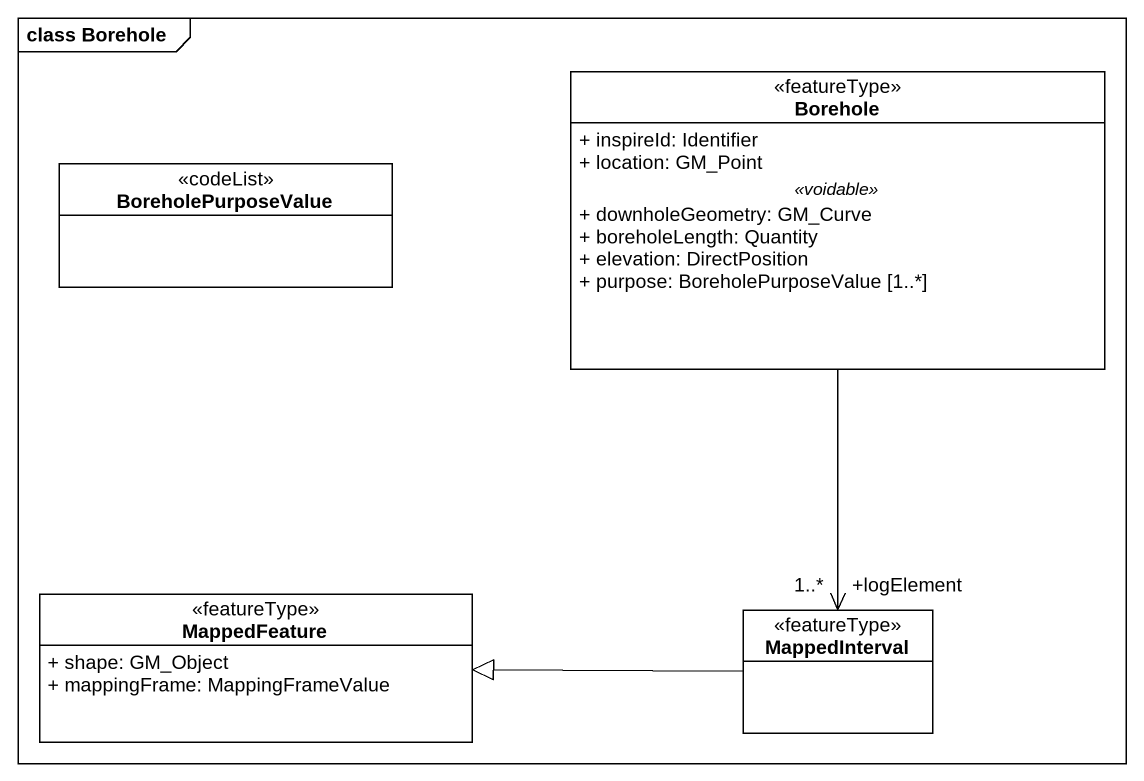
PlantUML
@startuml
mainframe class Borehole
hide circle
hide empty members
skinparam classAttributeIconSize 0
class Borehole <<featureType>> {
  + inspireId: Identifier
  + location: GM_Point
  .. <<voidable>> ..
  + downholeGeometry: GM_Curve
  + boreholeLength: Quantity
  + elevation: DirectPosition
  + purpose: BoreholePurposeValue [1..*]
}
class BoreholePurposeValue <<codeList>>
class MappedFeature <<featureType>> {
  + shape: GM_Object
  + mappingFrame: MappingFrameValue
}
class MappedInterval <<featureType>>
Borehole --> "+logElement\n1..*" MappedInterval
MappedInterval -left-|> MappedFeature
@enduml
